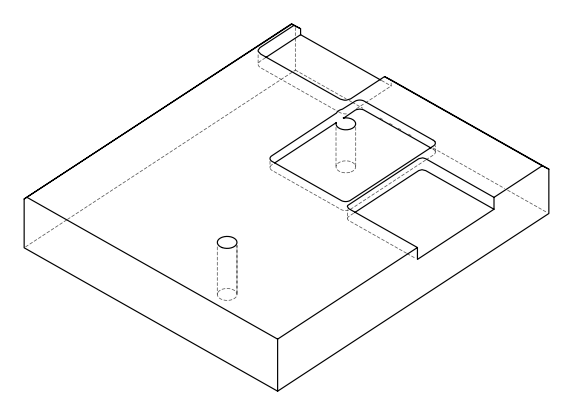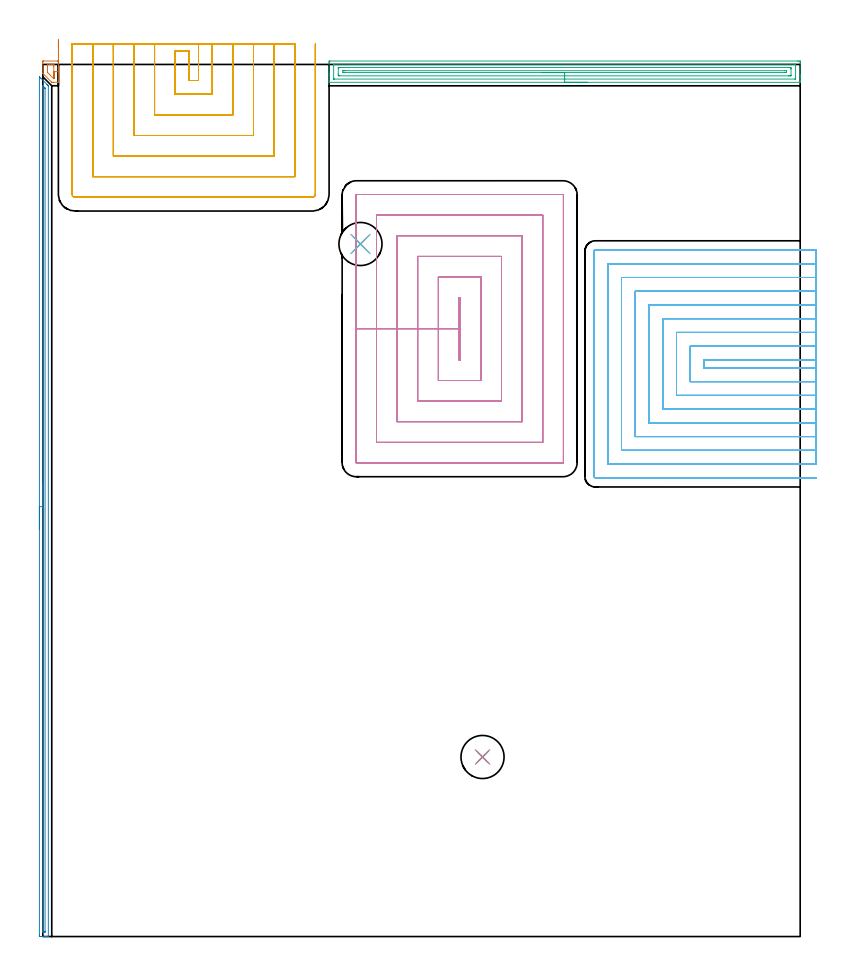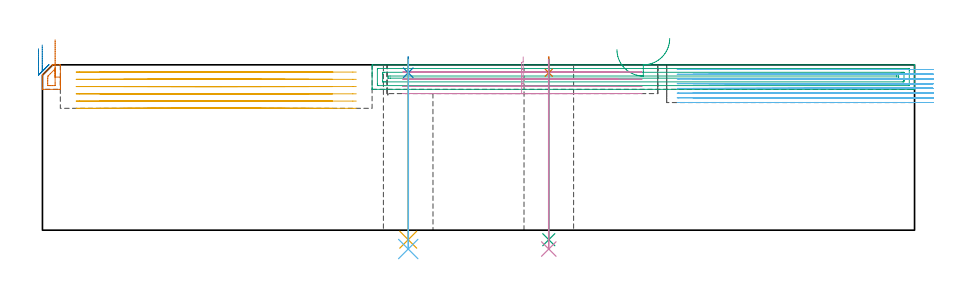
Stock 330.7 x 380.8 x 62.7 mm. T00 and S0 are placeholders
(PLAN: 12 operations, 7 tool changes, 88.1 min)
(1 AREA_MILL | FG_CHAMFER_SURFACE | UGT0205_001 | 0.37 min | 537 mm3)
(2 AREA_MILL_1 | FG_CHAMFER_SURFACE_1 | UGT0205_001 | 6.14 min | 2835 mm3)
(3 AREA_MILL_2 | FG_CHAMFER_SURFACE_2 | UGT0205_001 | 6.77 min | 9139 mm3)
(4 MILL_RECTANGULAR_POCKET | POCKET_RECTANGULAR_STRAIGHT | NXT0201_011 | Follow Part, ap 3, ae 75% | 12.04 min | 144160 mm3)
(5 MILL_SLOT | SLOT_PARTIAL_RECTANGULAR | NXT0201_011 | Follow Part, ap 3, ae 75% | 19.04 min | 123966 mm3)
(6 MILL_SLOT_1 | SLOT_PARTIAL_RECTANGULAR_1 | UGT0201_007 | Follow Part, ap 2, ae 75% | 42.52 min | 144377 mm3)
(7 SPOT_DRILL | STEP1HOLE | NXT0321_9005460120000 | 0.05 min | 182 mm3)
(8 SPOT_DRILL_1 | STEP1HOLE_1 | NXT0321_9005460120000 | 0.05 min | 0 mm3)
(9 DRILL_THROUGH_HOLE_INTO_CENTER | STEP1HOLE | NXT0301_087 | 0.27 min | 6430 mm3)
(10 DRILL_TO_ENLARGE_THROUGH_HOLE | STEP1HOLE | UGT0301_256 | 0.29 min | 10774 mm3)
(11 DRILL_THROUGH_HOLE_INTO_CENTER_1 | STEP1HOLE_1 | NXT0301_087 | 0.27 min | 5452 mm3)
(12 DRILL_TO_ENLARGE_THROUGH_HOLE_1 | STEP1HOLE_1 | UGT0301_256 | 0.29 min | 9001 mm3)
(TOOL UGT0205_001 | Chamfer Mill 20 x 3 x 45 deg. | D20 FL50 Z2)
(TOOL NXT0201_011 | ENDMILL 12mm [2P460-1200-NA 1630] | D12 FL38 Z6)
(TOOL UGT0201_007 | End Mill 8 mm | D8 FL19 Z4)
(TOOL NXT0321_9005460120000 | NC Spot Drill, 142deg, 12mm, Carbide, Uncoated | D12 PA142 FL30 Z2)
(TOOL NXT0301_087 | Carbide Drill 11.6mm [860.1-1160-058A1-MM 2214] | D11.6 PA140 FL72 Z2)
(TOOL UGT0301_256 | Twist Drill 18.8 mm | D18.8 PA118 FL135 Z2)
(OP 1 AREA_MILL)
G17 G21 G94 G90
T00 M6
G54
G17 G0 G90 X6.8 Y391.792 S1061 M3
G43 Z72.7 H0
Z58.051
G94 G1 Y391.149 Z57.461 F250.
Y390.457 Z56.93
Y389.721 Z56.461
Y388.947 Z56.058
Y388.141 Z55.725
Y387.309 Z55.462
Y386.458 Z55.273
Y385.593 Z55.159
Y384.721 Z55.121
Y383.85 Z55.159
Y382.985 Z55.273
Y382.133 Z55.462
Y381.301 Z55.724
Y380.495 Z56.058
Y379.721 Z56.46
Y378.985 Z56.929
Y378.293 Z57.46
Y377.65 Z58.049
X6.799 Y373.49 Z62.208
X6.79 Y373.006 Z62.692
X6.458 Y373. Z62.7
X4.71
X4.29 Y373.001 Z62.698
X3.898 Y373.006 Z62.692
X3.837 Y373.064 Z62.635
X0.104 Y376.796 Z58.904
X0.01 Y376.902 Z58.797
X0. Y377.009 Z58.689
X0.001 Y381.673 Z54.027
X0.004 Y382.293 Z53.407
X0.039 Y382.294 Z53.405
X0.342 Y382.3 Z53.4
X6.458
X6.725 Y382.294 Z53.402
X6.79 Y382.29 Z53.404
X6.8 Y382.217 Z53.478
Y381.673 Z54.022
Y380.973 Z54.727
Y377.65 Z58.049
X4.8 Z58.05
Y375.323 Z60.377
X4.799 Y375.232 Z60.468
X4.797 Y375.048 Z60.652
X4.79 Y374.682 Z61.018
X4.78 Y374.578 Z61.122
X4.765 Y374.591 Z61.109
X4.711 Y374.641 Z61.059
X2.963 Y376.387 Z59.313
X2.155 Y377.203 Z58.497
X2.09 Y377.272 Z58.428
X2.01 Y378.097 Z57.603
X2.003 Y378.185 Z57.515
X2. Y378.991 Z56.709
Y379.083 Z56.617
Y379.977 Z55.723
X2.005 Y380.779 Z54.921
X2.006 Y380.864 Z54.836
X2.018 Y380.879 Z54.821
X2.038 Y380.881 Z54.819
X2.09 Y380.883 Z54.817
X2.859 Y380.886 Z54.814
X3.733
X3.837 Y380.885 Z54.815
X4.611 Y380.881 Z54.819
X4.711 Y380.879 Z54.821
X4.79 Y380.865 Z54.835
X4.795 Y380.779 Z54.921
X4.799 Y380.689 Z55.011
X4.8 Y379.885 Z55.815
Y377.65 Z58.05
Y377.061 Z58.693
Y376.529 Z59.385
Y376.061 Z60.121
Y375.658 Z60.895
Y375.324 Z61.701
Y375.062 Z62.533
Y374.873 Z63.385
Y374.759 Z64.25
Y374.721 Z65.121
Y374.759 Z65.993
Y374.873 Z66.858
Y375.062 Z67.709
Y375.324 Z68.541
Y375.658 Z69.347
Y376.061 Z70.121
Y376.529 Z70.857
Y377.061 Z71.549
Y377.65 Z72.192
G0 Z72.7
M5
M2
(OP 2 AREA_MILL_1)
G17 G21 G94 G90
T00 M6
G54
G17 G0 G90 X-1.5 Y177.7 S1061 M3
G43 Z72.7 H0
Z68.8
G94 G1 Y177.738 Z67.928 F250.
Y177.852 Z67.064
Y178.041 Z66.212
Y178.303 Z65.38
Y178.637 Z64.574
Y179.04 Z63.8
Y179.508 Z63.064
Y180.04 Z62.372
Y180.629 Z61.729
Y181.272 Z61.14
Y181.964 Z60.609
Y182.7 Z60.14
Y183.474 Z59.737
Y184.28 Z59.403
Y185.112 Z59.141
Y185.964 Z58.952
Y186.828 Z58.838
Y187.7 Z58.8
Y375.304
X-1.495 Y375.382 Z58.803
X-1.494 Y375.383 Z58.804
X-1.481 Y375.382 Z58.817
X-0.897 Y374.797 Z59.403
X1.786 Y372.114 Z62.086
X2.143 Y371.757 Z62.442
X2.384 Y371.518 Z62.68
X2.39 Y371.512 Z62.685
X2.394 Y371.497 Z62.688
X2.4 Y371.215 Z62.7
Y0.163
X2.405 Y0.01 Z62.695
X2.398 Y0.008 Z62.689
X2.34 Y0.003 Z62.631
X1.944 Y0. Z62.243
X1.563 Z61.863
X0.896 Z61.192
X-0.33 Z59.967
X-0.889 Z59.405
X-1.149 Y0.001 Z59.146
X-1.493 Y0.005 Z58.803
X-1.495 Y0.008 Z58.801
X-1.499 Y0.613
X-1.5 Y187.7 Z58.8
X-0.086 Z60.214
Y370.411
X-0.085 Y371.215 Z60.215
X-0.083 Y371.302 Z60.217
X-0.079 Y371.392 Z60.221
X-0.068 Y371.507 Z60.232
X0.004 Y371.44 Z60.304
X0.234 Y371.215 Z60.534
X0.896 Y370.55 Z61.196
X0.952 Y370.491 Z61.252
X0.977 Y370.462 Z61.277
X0.98 Y370.41 Z61.28
X0.984 Y370.322 Z61.284
X0.985 Y370.233 Z61.285
Y2.31
X0.984 Y2.221 Z61.284
X0.979 Y2.043 Z61.279
X0.977 Y2.008 Z61.277
X0.97 Y2.006 Z61.27
X0.946 Y2.003 Z61.246
X0.896 Y2.001 Z61.196
X0.402 Z60.702
X0.004 Y2.008 Z60.304
X-0.052 Y2.01 Z60.248
X-0.079 Y2.02 Z60.221
X-0.085 Y2.399 Z60.215
X-0.086 Y187.7 Z60.214
Y188.572 Z60.252
Y189.436 Z60.366
Y190.288 Z60.555
Y191.12 Z60.817
Y191.926 Z61.151
Y192.7 Z61.554
Y193.436 Z62.023
Y194.128 Z62.554
Y194.771 Z63.143
Y195.36 Z63.786
Y195.892 Z64.479
Y196.36 Z65.214
Y196.763 Z65.988
Y197.097 Z66.794
Y197.359 Z67.626
Y197.548 Z68.478
Y197.662 Z69.343
Y197.7 Z70.214
G0 Z72.7
M5
M2
(OP 3 AREA_MILL_2)
G17 G21 G94 G90
T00 M6
G54
G17 G0 G90 X237.85 Y373. S1061 M3
G43 Z72.7 H0
G94 G1 X237.812 Z71.828 F250.
X237.698 Z70.964
X237.509 Z70.112
X237.247 Z69.28
X236.913 Z68.474
X236.51 Z67.7
X236.041 Z66.964
X235.51 Z66.272
X234.921 Z65.629
X234.278 Z65.04
X233.586 Z64.508
X232.85 Z64.04
X232.076 Z63.637
X231.27 Z63.303
X230.438 Z63.041
X229.586 Z62.852
X228.722 Z62.738
X227.85 Z62.7
X125.165
X125.01 Y373.003 Z62.688
X125.006 Y373.064 Z62.628
X125. Y373.465 Z62.235
Y373.859 Z61.841
Y374.521 Z61.174
Y375.746 Z59.951
Y376.309 Z59.385
Y376.922 Z58.774
Y381.673 Z54.024
X125.002 Y381.956 Z53.741
X125.01 Y382.292 Z53.406
X125.345 Y382.299 Z53.399
X329.462 Y382.3 Z53.4
X330.088 Y382.297 Z53.403
X330.693 Y382.292 Z53.406
X330.696 Y382.282 Z53.415
X330.7 Y381.673 Z54.024
Y381.392 Z54.306
Y376.309 Z59.385
Y375.746 Z59.951
Y375.415 Z60.281
Y374.852 Z60.844
Y374.521 Z61.174
Y373.859 Z61.841
Y373.464 Z62.235
X330.693 Y373.064 Z62.628
X330.69 Y373.003 Z62.688
X330.535 Y373. Z62.7
X227.85
Y374.414 Z61.286
X127.291 Y374.415 Z61.285
X127.078 Y374.418 Z61.282
X127.022 Y374.421 Z61.279
X127.01 Y374.432 Z61.268
X127.004 Y374.464 Z61.236
X127.001 Y374.521 Z61.179
X127. Y380.283 Z55.417
X127.006 Y380.779 Z54.921
X127.01 Y380.872 Z54.828
X127.185 Y380.881 Z54.819
X127.292 Y380.885 Z54.815
X328.409
X328.622 Y380.882 Z54.818
X328.678 Y380.879 Z54.821
X328.69 Y380.868 Z54.832
X328.696 Y380.836 Z54.864
X328.699 Y380.779 Z54.921
Y375.017 Z60.683
X328.693 Y374.521 Z61.179
X328.69 Y374.428 Z61.272
X328.515 Y374.419 Z61.281
X328.408 Y374.415 Z61.285
X227.85 Y374.414 Z61.286
Y375.828 Z59.872
X129.663 Y375.829 Z59.871
X129.183 Y375.833 Z59.867
X129.033 Y375.835 Z59.865
X129.01 Y376.126 Z59.574
X129.003 Y376.309 Z59.391
X129. Y376.492 Z59.208
X129.001 Y379.174 Z56.526
X129.007 Y379.358 Z56.342
X129.013 Y379.465 Z56.235
X129.064 Y379.468 Z56.232
X129.183 Y379.47 Z56.23
X129.596 Y379.472 Z56.228
X130.076
X326.037 Y379.471 Z56.229
X326.516 Y379.467 Z56.233
X326.667 Y379.465 Z56.235
X326.69 Y379.174 Z56.526
X326.697 Y378.991 Z56.709
X326.7 Y378.808 Z56.892
X326.699 Y376.126 Z59.574
X326.693 Y375.942 Z59.758
X326.687 Y375.835 Z59.865
X326.636 Y375.832 Z59.868
X326.516 Y375.83 Z59.87
X326.103 Y375.829 Z59.871
X325.624 Y375.828 Z59.872
X227.85
Y377.243 Z58.457
X131.822
X131.019 Y377.25 Z58.45
X131.016 Y378.05 Z57.65
X131.049 Y378.052 Z57.648
X131.862 Y378.057 Z57.643
X131.902
X323.878
X324.681 Y378.05 Z57.65
X324.684 Y377.25 Z58.45
X324.651 Y377.248 Z58.452
X323.838 Y377.243 Z58.457
X323.798
X227.85
X226.978 Z58.495
X226.113 Z58.609
X225.262 Z58.798
X224.43 Z59.06
X223.624 Z59.394
X222.85 Z59.797
X222.114 Z60.266
X221.422 Z60.797
X220.779 Z61.386
X220.19 Z62.029
X219.658 Z62.722
X219.19 Z63.457
X218.787 Z64.231
X218.453 Z65.037
X218.191 Z65.869
X218.002 Z66.721
X217.888 Z67.586
X217.85 Z68.457
G0 Z72.7
M5
M2
(OP 4 MILL_RECTANGULAR_POCKET)
G17 G21 G94 G90
T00 M6
G54
G17 G0 G90 X182.3 Y271.834 S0 M3
G43 Z72.7 H1
Z65.7
G94 G1 Y279. Z63.78 F250.
X181.7 Z63.619
Y265.4 Z59.975
Y251.8 F500.
X182.3
Y279.
X181.7
Y265.4
X172.7
Y242.8
X191.3
Y288.
X172.7
Y265.4
X163.7
Y233.8
X200.3
Y297.
X163.7
Y265.4
X154.7
Y224.8
X209.3
Y306.
X154.7
Y265.4
X145.7
Y215.8
X218.3
Y315.
X145.7
Y265.4
X136.7
Y207.
G3 X136.9 Y206.8 R0.2
G1 X227.1
G3 X227.3 Y207. R0.2
G1 Y323.8
G3 X227.1 Y324. R0.2
G1 X136.9
G3 X136.7 Y323.8 R0.2
G1 Y265.4
Y264.4
G0 X182.3 Y271.834 Z62.975
G1 Y279. Z61.055 F250.
X181.7 Z60.894
Y265.4 Z57.25
Y251.8 F500.
X182.3
Y279.
X181.7
Y265.4
X172.7
Y242.8
X191.3
Y288.
X172.7
Y265.4
X163.7
Y233.8
X200.3
Y297.
X163.7
Y265.4
X154.7
Y224.8
X209.3
Y306.
X154.7
Y265.4
X145.7
Y215.8
X218.3
Y315.
X145.7
Y265.4
X136.7
Y207.
G3 X136.9 Y206.8 R0.2
G1 X227.1
G3 X227.3 Y207. R0.2
G1 Y323.8
G3 X227.1 Y324. R0.2
G1 X136.9
G3 X136.7 Y323.8 R0.2
G1 Y265.4
Y264.4
G0 X182.3 Y271.834 Z60.25
G1 Y279. Z58.33 F250.
X181.7 Z58.169
Y265.4 Z54.525
Y251.8 F500.
X182.3
Y279.
X181.7
Y265.4
X172.7
Y242.8
X191.3
Y288.
X172.7
Y265.4
X163.7
Y233.8
X200.3
Y297.
X163.7
Y265.4
X154.7
Y224.8
X209.3
Y306.
X154.7
Y265.4
X145.7
Y215.8
X218.3
Y315.
X145.7
Y265.4
X136.7
Y207.
G3 X136.9 Y206.8 R0.2
G1 X227.1
G3 X227.3 Y207. R0.2
G1 Y323.8
G3 X227.1 Y324. R0.2
G1 X136.9
G3 X136.7 Y323.8 R0.2
G1 Y265.4
Y264.4
G0 X182.3 Y271.834 Z57.525
G1 Y279. Z55.605 F250.
X181.7 Z55.444
Y265.4 Z51.8
Y251.8 F500.
X182.3
Y279.
X181.7
Y265.4
X172.7
Y242.8
X191.3
Y288.
X172.7
Y265.4
X163.7
Y233.8
X200.3
Y297.
X163.7
Y265.4
X154.7
Y224.8
X209.3
Y306.
X154.7
Y265.4
X145.7
Y215.8
X218.3
Y315.
X145.7
Y265.4
X136.7
Y207.
G3 X136.9 Y206.8 R0.2
G1 X227.1
G3 X227.3 Y207. R0.2
G1 Y323.8
G3 X227.1 Y324. R0.2
G1 X136.9
G3 X136.7 Y323.8 R0.2
G1 Y265.4
Y264.4
G0 Z72.7
M5
M2
(OP 5 MILL_SLOT)
G17 G21 G94 G90
T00 M6
G54
G17 G0 G90 X68.019 Y389.8 S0 M3
G43 Z72.7 H1
Z59.95
G94 G1 X68.001 Y386.8 F250.
X68. Y386.492 F500.
Y373.8
X63.8
Y386.487
X63.799 Y386.8
X57.799
G2 X57.8 Y386.487 R45.
G1 Y367.8
X74.
Y386.492
G2 X74.001 Y386.8 R45.
G1 X74.022 Y389.8 F250.
X48.773
X48.799 Y386.8
G2 X48.8 Y386.487 R36. F500.
G1 Y358.8
X83.
Y386.492
G2 X83.001 Y386.8 R36.
G1 X83.027 Y389.8 F250.
X39.763
X39.798 Y386.8
G2 X39.8 Y386.487 R27. F500.
G1 Y349.8
X92.
Y386.492
G2 X92.002 Y386.8 R27.
G1 X92.036 Y389.8 F250.
X30.745
X30.797 Y386.8
G2 X30.8 Y386.487 R18. F500.
G1 Y340.8
X101.
Y386.492
G2 X101.003 Y386.8 R18.
G1 X101.054 Y389.8 F250.
X21.69 Y389.798
X21.795 Y386.8
G2 X21.8 Y386.487 R9. F500.
G1 Y331.8
X110.
Y386.492
G2 X110.005 Y386.8 R9.
G1 X110.108 Y389.798 F250.
X12.8 Y389.487
Y386.487
Y324.1 F500.
G3 X14.1 Y322.8 R1.3
G1 X117.7
G3 X119. Y324.1 R1.3
G1 Y386.492
Y389.492 F250.
G0 X68. Y389.8 Z57.2
G1 Y386.8
Y373.8 F500.
X63.8
Y386.8
X57.8
Y367.8
X74.
Y386.8
Y389.8 F250.
X48.8
Y386.8
Y358.8 F500.
X83.
Y386.8
Y389.8 F250.
X39.8
Y386.8
Y349.8 F500.
X92.
Y386.8
Y389.8 F250.
X30.8
Y386.8
Y340.8 F500.
X101.
Y386.8
Y389.8 F250.
X21.8
Y386.8
Y331.8 F500.
X110.
Y386.8
Y389.8 F250.
X12.8
Y386.8
Y324.1 F500.
G3 X14.1 Y322.8 R1.3
G1 X117.7
G3 X119. Y324.1 R1.3
G1 Y386.8
Y389.8 F250.
G0 X68. Z54.45
G1 Y386.8
Y373.8 F500.
X63.8
Y386.8
X57.8
Y367.8
X74.
Y386.8
Y389.8 F250.
X48.8
Y386.8
Y358.8 F500.
X83.
Y386.8
Y389.8 F250.
X39.8
Y386.8
Y349.8 F500.
X92.
Y386.8
Y389.8 F250.
X30.8
Y386.8
Y340.8 F500.
X101.
Y386.8
Y389.8 F250.
X21.8
Y386.8
Y331.8 F500.
X110.
Y386.8
Y389.8 F250.
X12.8
Y386.8
Y324.1 F500.
G3 X14.1 Y322.8 R1.3
G1 X117.7
G3 X119. Y324.1 R1.3
G1 Y386.8
Y389.8 F250.
G0 X68. Z51.7
G1 Y386.8
Y373.8 F500.
X63.8
Y386.8
X57.8
Y367.8
X74.
Y386.8
Y389.8 F250.
X48.8
Y386.8
Y358.8 F500.
X83.
Y386.8
Y389.8 F250.
X39.8
Y386.8
Y349.8 F500.
X92.
Y386.8
Y389.8 F250.
X30.8
Y386.8
Y340.8 F500.
X101.
Y386.8
Y389.8 F250.
X21.8
Y386.8
Y331.8 F500.
X110.
Y386.8
Y389.8 F250.
X12.8
Y386.8
Y324.1 F500.
G3 X14.1 Y322.8 R1.3
G1 X117.7
G3 X119. Y324.1 R1.3
G1 Y386.8
Y389.8 F250.
G0 X68. Z48.95
G1 Y386.8
Y373.8 F500.
X63.8
Y386.8
X57.8
Y367.8
X74.
Y386.8
Y389.8 F250.
X48.8
Y386.8
Y358.8 F500.
X83.
Y386.8
Y389.8 F250.
X39.8
Y386.8
Y349.8 F500.
X92.
Y386.8
Y389.8 F250.
X30.8
Y386.8
Y340.8 F500.
X101.
Y386.8
Y389.8 F250.
X21.8
Y386.8
Y331.8 F500.
X110.
Y386.8
Y389.8 F250.
X12.8
Y386.8
Y324.1 F500.
G3 X14.1 Y322.8 R1.3
G1 X117.7
G3 X119. Y324.1 R1.3
G1 Y386.8
Y389.8 F250.
G0 X68. Z46.2
G1 Y386.8
Y373.8 F500.
X63.8
Y386.8
X57.8
Y367.8
X74.
Y386.8
Y389.8 F250.
X48.8
Y386.8
Y358.8 F500.
X83.
Y386.8
Y389.8 F250.
X39.8
Y386.8
Y349.8 F500.
X92.
Y386.8
Y389.8 F250.
X30.8
Y386.8
Y340.8 F500.
X101.
Y386.8
Y389.8 F250.
X21.8
Y386.8
Y331.8 F500.
X110.
Y386.8
Y389.8 F250.
X12.8
Y386.8
Y324.1 F500.
G3 X14.1 Y322.8 R1.3
G1 X117.7
G3 X119. Y324.1 R1.3
G1 Y386.8
Y389.8 F250.
G0 Z72.7
M5
M2
(OP 6 MILL_SLOT_1)
G17 G21 G94 G90
T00 M6
G54
G17 G0 G90 X337.7 Y251.8 S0 M3
G43 Z72.7 H0
Z60.912
G94 G1 X334.7 F250.
X288.7 F500.
Y248.3
X334.7
X337.7 F250.
Y257.8
X334.7
X282.7 F500.
Y242.3
X334.7
X337.7 F250.
Y263.8
X334.7
X276.7 F500.
Y236.3
X334.7
X337.7 F250.
Y269.8
X334.7
X270.7 F500.
Y230.3
X334.7
X337.7 F250.
Y275.8
X334.7
X264.7 F500.
Y224.3
X334.7
X337.7 F250.
Y281.8
X334.7
X258.7 F500.
Y218.3
X334.7
X337.7 F250.
Y287.8
X334.7
X252.7 F500.
Y212.3
X334.7
X337.7 F250.
Y293.8
X334.7
X246.7 F500.
Y206.3
X334.7
X337.7 F250.
Y299.8
X334.7
X241.3 F500.
G3 X240.7 Y299.2 R0.6
G1 Y200.9
G3 X241.3 Y200.3 R0.6
G1 X334.7
X337.7 F250.
G0 Y251.8 Z59.125
G1 X334.7
X288.7 F500.
Y248.3
X334.7
X337.7 F250.
Y257.8
X334.7
X282.7 F500.
Y242.3
X334.7
X337.7 F250.
Y263.8
X334.7
X276.7 F500.
Y236.3
X334.7
X337.7 F250.
Y269.8
X334.7
X270.7 F500.
Y230.3
X334.7
X337.7 F250.
Y275.8
X334.7
X264.7 F500.
Y224.3
X334.7
X337.7 F250.
Y281.8
X334.7
X258.7 F500.
Y218.3
X334.7
X337.7 F250.
Y287.8
X334.7
X252.7 F500.
Y212.3
X334.7
X337.7 F250.
Y293.8
X334.7
X246.7 F500.
Y206.3
X334.7
X337.7 F250.
Y299.8
X334.7
X241.3 F500.
G3 X240.7 Y299.2 R0.6
G1 Y200.9
G3 X241.3 Y200.3 R0.6
G1 X334.7
X337.7 F250.
G0 Y251.8 Z57.337
G1 X334.7
X288.7 F500.
Y248.3
X334.7
X337.7 F250.
Y257.8
X334.7
X282.7 F500.
Y242.3
X334.7
X337.7 F250.
Y263.8
X334.7
X276.7 F500.
Y236.3
X334.7
X337.7 F250.
Y269.8
X334.7
X270.7 F500.
Y230.3
X334.7
X337.7 F250.
Y275.8
X334.7
X264.7 F500.
Y224.3
X334.7
X337.7 F250.
Y281.8
X334.7
X258.7 F500.
Y218.3
X334.7
X337.7 F250.
Y287.8
X334.7
X252.7 F500.
Y212.3
X334.7
X337.7 F250.
Y293.8
X334.7
X246.7 F500.
Y206.3
X334.7
X337.7 F250.
Y299.8
X334.7
X241.3 F500.
G3 X240.7 Y299.2 R0.6
G1 Y200.9
G3 X241.3 Y200.3 R0.6
G1 X334.7
X337.7 F250.
G0 Y251.8 Z55.55
G1 X334.7
X288.7 F500.
Y248.3
X334.7
X337.7 F250.
Y257.8
X334.7
X282.7 F500.
Y242.3
X334.7
X337.7 F250.
Y263.8
X334.7
X276.7 F500.
Y236.3
X334.7
X337.7 F250.
Y269.8
X334.7
X270.7 F500.
Y230.3
X334.7
X337.7 F250.
Y275.8
X334.7
X264.7 F500.
Y224.3
X334.7
X337.7 F250.
Y281.8
X334.7
X258.7 F500.
Y218.3
X334.7
X337.7 F250.
Y287.8
X334.7
X252.7 F500.
Y212.3
X334.7
X337.7 F250.
Y293.8
X334.7
X246.7 F500.
Y206.3
X334.7
X337.7 F250.
Y299.8
X334.7
X241.3 F500.
G3 X240.7 Y299.2 R0.6
G1 Y200.9
G3 X241.3 Y200.3 R0.6
G1 X334.7
X337.7 F250.
G0 Y251.8 Z53.762
G1 X334.7
X288.7 F500.
Y248.3
X334.7
X337.7 F250.
Y257.8
X334.7
X282.7 F500.
Y242.3
X334.7
X337.7 F250.
Y263.8
X334.7
X276.7 F500.
Y236.3
X334.7
X337.7 F250.
Y269.8
X334.7
X270.7 F500.
Y230.3
X334.7
X337.7 F250.
Y275.8
X334.7
X264.7 F500.
Y224.3
X334.7
X337.7 F250.
Y281.8
X334.7
X258.7 F500.
Y218.3
X334.7
X337.7 F250.
Y287.8
X334.7
X252.7 F500.
Y212.3
X334.7
X337.7 F250.
Y293.8
X334.7
X246.7 F500.
Y206.3
X334.7
X337.7 F250.
Y299.8
X334.7
X241.3 F500.
G3 X240.7 Y299.2 R0.6
G1 Y200.9
G3 X241.3 Y200.3 R0.6
G1 X334.7
X337.7 F250.
G0 Y251.8 Z51.975
G1 X334.7
X288.7 F500.
Y248.3
X334.7
X337.7 F250.
Y257.8
X334.7
X282.7 F500.
Y242.3
X334.7
X337.7 F250.
Y263.8
X334.7
X276.7 F500.
Y236.3
X334.7
X337.7 F250.
Y269.8
X334.7
X270.7 F500.
Y230.3
X334.7
X337.7 F250.
Y275.8
X334.7
X264.7 F500.
Y224.3
X334.7
X337.7 F250.
Y281.8
X334.7
X258.7 F500.
Y218.3
X334.7
X337.7 F250.
Y287.8
X334.7
X252.7 F500.
Y212.3
X334.7
X337.7 F250.
Y293.8
X334.7
X246.7 F500.
Y206.3
X334.7
X337.7 F250.
Y299.8
X334.7
X241.3 F500.
G3 X240.7 Y299.2 R0.6
G1 Y200.9
G3 X241.3 Y200.3 R0.6
G1 X334.7
X337.7 F250.
G0 Y251.8 Z50.187
G1 X334.7
X288.7 F500.
Y248.3
X334.7
X337.7 F250.
Y257.8
X334.7
X282.7 F500.
Y242.3
X334.7
X337.7 F250.
Y263.8
X334.7
X276.7 F500.
Y236.3
X334.7
X337.7 F250.
Y269.8
X334.7
X270.7 F500.
Y230.3
X334.7
X337.7 F250.
Y275.8
X334.7
X264.7 F500.
Y224.3
X334.7
X337.7 F250.
Y281.8
X334.7
X258.7 F500.
Y218.3
X334.7
X337.7 F250.
Y287.8
X334.7
X252.7 F500.
Y212.3
X334.7
X337.7 F250.
Y293.8
X334.7
X246.7 F500.
Y206.3
X334.7
X337.7 F250.
Y299.8
X334.7
X241.3 F500.
G3 X240.7 Y299.2 R0.6
G1 Y200.9
G3 X241.3 Y200.3 R0.6
G1 X334.7
X337.7 F250.
G0 Y251.8 Z48.4
G1 X334.7
X288.7 F500.
Y248.3
X334.7
X337.7 F250.
Y257.8
X334.7
X282.7 F500.
Y242.3
X334.7
X337.7 F250.
Y263.8
X334.7
X276.7 F500.
Y236.3
X334.7
X337.7 F250.
Y269.8
X334.7
X270.7 F500.
Y230.3
X334.7
X337.7 F250.
Y275.8
X334.7
X264.7 F500.
Y224.3
X334.7
X337.7 F250.
Y281.8
X334.7
X258.7 F500.
Y218.3
X334.7
X337.7 F250.
Y287.8
X334.7
X252.7 F500.
Y212.3
X334.7
X337.7 F250.
Y293.8
X334.7
X246.7 F500.
Y206.3
X334.7
X337.7 F250.
Y299.8
X334.7
X241.3 F500.
G3 X240.7 Y299.2 R0.6
G1 Y200.9
G3 X241.3 Y200.3 R0.6
G1 X334.7
X337.7 F250.
G0 Z72.7
M5
M2
(OP 7 SPOT_DRILL)
G17 G21 G94 G90
T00 M6
G54
G17 G0 G90 X192. Y78.4 S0 M3
G43 Z72.7 H0
G94 G81 G98 Z59.7 F250. R65.7
G80
M5
M2
(OP 8 SPOT_DRILL_1)
G17 G21 G94 G90
T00 M6
G54
G17 G0 G90 X138.7 Y302.4 S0 M3
G43 Z72.7 H0
G94 G81 G98 Z59.7 F250. R65.7
G80
M5
M2
(OP 9 DRILL_THROUGH_HOLE_INTO_CENTER)
G17 G21 G94 G90
T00 M6
G54
G17 G0 G90 X192. Y78.4 S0 M3
G43 Z72.7 H1
G94 G73 G98 Z-3.611 F250. Q11.052 R64.7
G80
M5
M2
(OP 10 DRILL_TO_ENLARGE_THROUGH_HOLE)
G17 G21 G94 G90
T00 M6
G54
G17 G0 G90 X192. Y78.4 S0 M3
G43 Z72.7 H0
G94 G73 G98 Z-7.148 F250. Q17.462 R64.7
G80
M5
M2
(OP 11 DRILL_THROUGH_HOLE_INTO_CENTER_1)
G17 G21 G94 G90
T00 M6
G54
G17 G0 G90 X138.7 Y302.4 S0 M3
G43 Z72.7 H1
G94 G73 G98 Z-3.611 F250. Q11.052 R64.7
G80
M5
M2
(OP 12 DRILL_TO_ENLARGE_THROUGH_HOLE_1)
G17 G21 G94 G90
T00 M6
G54
G17 G0 G90 X138.7 Y302.4 S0 M3
G43 Z72.7 H0
G94 G73 G98 Z-7.148 F250. Q17.462 R64.7
G80
M5
M2
